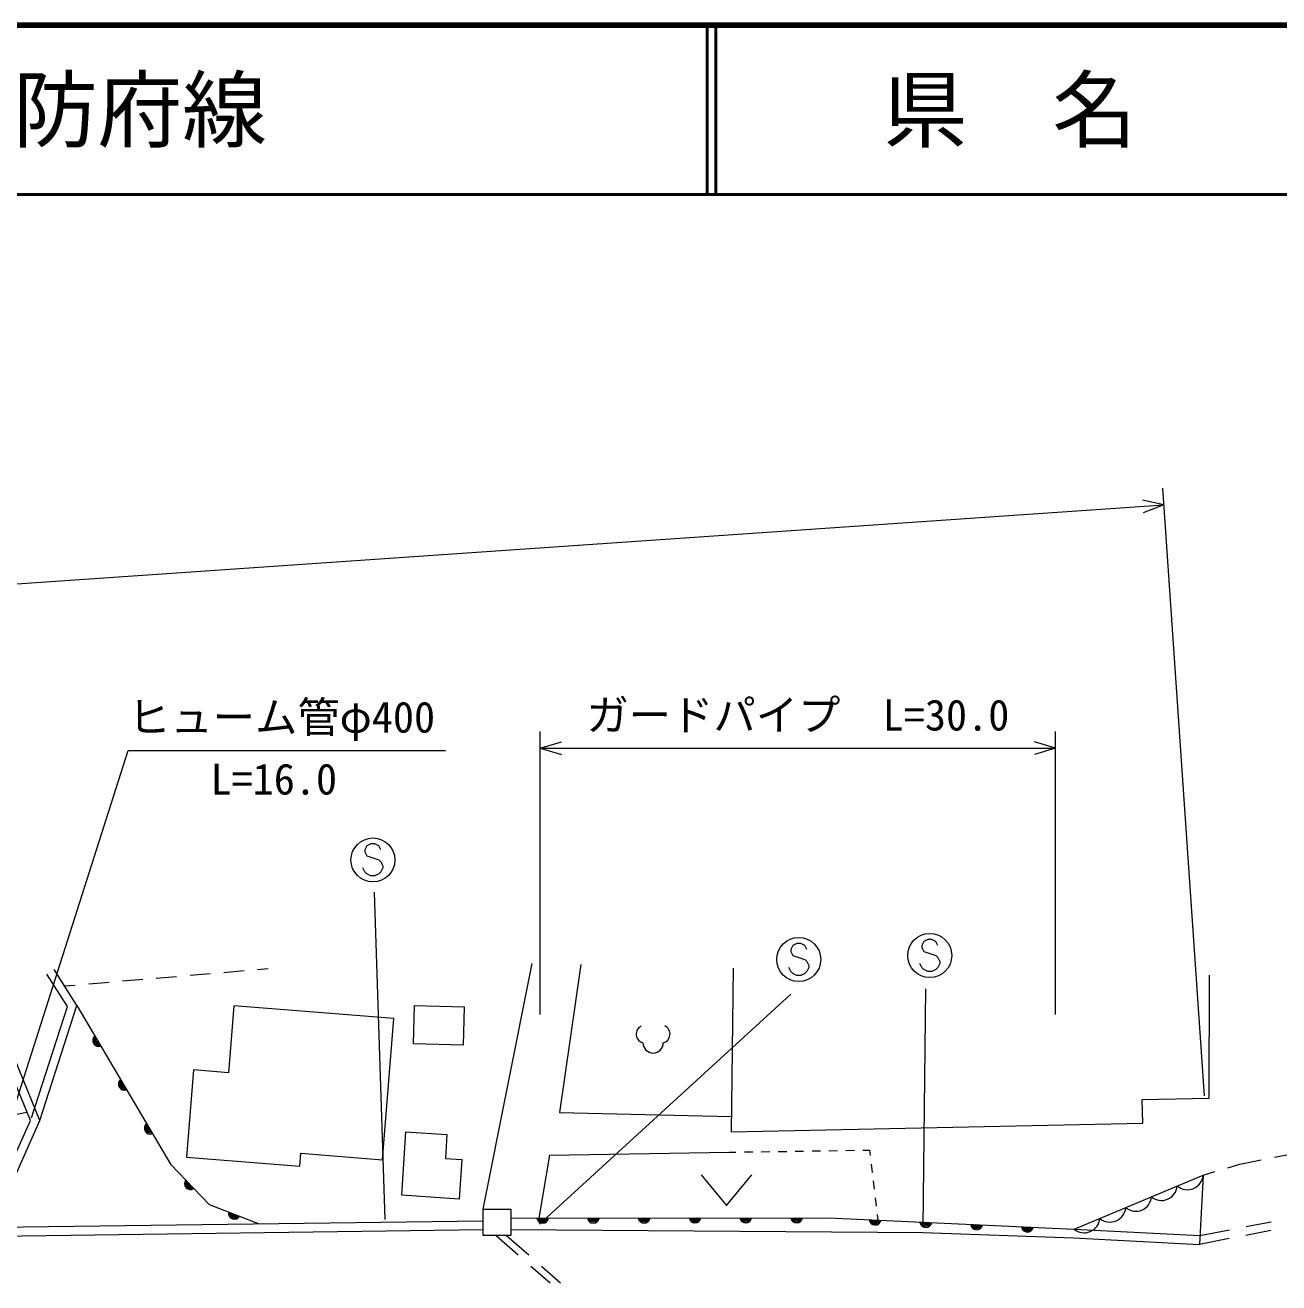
# Model space of a CAD drawing. Units: millimetres, scale not verified. Extents: x 40000 to 680000, y 20000 to 380000.
# Drawn here: x 257460 to 331509, y 305684 to 380000 of the extents above; entities that cross this region are included whole.
import ezdxf
from ezdxf.enums import TextEntityAlignment as Align

# ---------------------------------------------------------------- set-up
doc = ezdxf.new("R2010")
doc.units = ezdxf.units.MM
doc.header["$LTSCALE"] = 1000
for name, color, linetype, lineweight in [('M-BGD', 7, 'Continuous', 13), ('M-STR-HTXT', 7, 'Continuous', 13), ('M-STR-STRC', 7, 'Continuous', 13), ('M-TTL', 2, 'Continuous', 140), ('M-TTL-LINE', 7, 'Continuous', 50)]:
    doc.layers.add(name, color=color, linetype=linetype, lineweight=lineweight)
doc.layers.add('M-TTL-TXT', color=7, linetype='Continuous')
doc.styles.add('ＭＳ ゴシック', font='')
doc.styles.get('ＭＳ ゴシック').set_extended_font_data('MS Gothic')

msp = doc.modelspace()

# ---------------------------------------------------------------- linework, layer by layer
at = {"layer": 'M-BGD'}
for p, q in [((269191, 324031), (270387, 324133)), ((271184, 324202), (271814, 324256)), ((284511, 310043), (287403, 324549)), ((259793, 323227), (260423, 323281)), ((261220, 323349), (262416, 323451)), ((263213, 323520), (264409, 323622)), ((265206, 323690), (266402, 323792)), ((267199, 323861), (268394, 323963)), ((327387, 316595), (327405, 323868)), ((299046, 313403), (299439, 313409)), ((299939, 313416), (300439, 313424)), ((300939, 313432), (301439, 313439)), ((301939, 313447), (302439, 313454)), ((302939, 313462), (303439, 313469)), ((303939, 313477), (304439, 313485)), ((304939, 313492), (305439, 313500)), ((305939, 313507), (306438, 313515)), ((306938, 313522), (307332, 313528)), ((307332, 313528), (307372, 313199)), ((329199, 312701), (330459, 312949)), ((331244, 313103), (332505, 313350)), ((307432, 312702), (307492, 312206)), ((327032, 312042), (327733, 312255)), ((328498, 312488), (329199, 312701)), ((297380, 312063), (298880, 310263)), ((298880, 310263), (300380, 312063)), ((307553, 311710), (307613, 311213)), ((319417, 308855), (327032, 312042)), ((327032, 312042), (326814, 307959)), ((307673, 310717), (307733, 310220)), ((255204, 308960), (284504, 309349)), ((307793, 309724), (307833, 309394)), ((329582, 309004), (331056, 309287)), ((255211, 308440), (284511, 308829)), ((285276, 308484), (286586, 307334)), ((285896, 308484), (287206, 307334)), ((319417, 308855), (326840, 308478)), ((326840, 308478), (328600, 308816)), ((331031, 308768), (329557, 308485)), ((319390, 308335), (326814, 307959)), ((328575, 308296), (326814, 307959)), ((287337, 306674), (288464, 305684)), ((287957, 306674), (289084, 305684))]:
    msp.add_line(p, q, dxfattribs=at)
for points in [[(258332, 315274), (260521, 322078), (259179, 324196)], [(290275, 324502), (289020, 315744), (299170, 315519)], [(299284, 324282), (299158, 314614), (323484, 315117), (323439, 316512), (327387, 316595)], [(255158, 309460), (257766, 315283), (254272, 323811)], [(255506, 308964), (258332, 315274), (254753, 324008)], [(257837, 315433), (259951, 322005), (258740, 323918)], [(260521, 322078), (266039, 312705), (268330, 310319), (271282, 309173)], [(239036, 307496), (238560, 311948), (257568, 315767)], [(287826, 309508), (288454, 313235), (299046, 313403)], [(286143, 309506), (304903, 309531), (319417, 308855)], [(286143, 308838), (310502, 308650), (319390, 308335)]]:
    msp.add_lwpolyline(points, dxfattribs=at)
for points in [[(279233, 321305), (269795, 322058), (269479, 318103), (267406, 318269), (266994, 313110), (273683, 312577), (273744, 313339), (278566, 312954)], [(280453, 322078), (283392, 321998), (283330, 319727), (280391, 319808)], [(279703, 310860), (279954, 314612), (282376, 314450), (282281, 313035), (283246, 312970), (283090, 310633)], [(284511, 310043), (286143, 310043), (286143, 308484), (284511, 308484)]]:
    msp.add_lwpolyline(points, close=True, dxfattribs=at)
for centre, radius, start, end in [((294085, 320380), 536, 116.08703, 255.33416), ((295014, 320380), 536, 284.66584, 63.91297), ((261805, 320004), 354, 129.28223, 291.68741), ((261805, 320004), 283, 131.50627, 289.46337), ((261805, 320004), 212, 135.2526, 285.71705), ((261805, 320004), 142, 142.96433, 278.00532), ((261805, 320004), 100, 153.28199, 267.68765), ((294550, 319862), 600, 180, 0), ((263327, 317418), 354, 129.28223, 291.68741), ((263327, 317418), 283, 131.50627, 289.46337), ((263327, 317418), 212, 135.2526, 285.71705), ((263327, 317418), 142, 142.96433, 278.00532), ((263327, 317418), 100, 153.28199, 267.68765), ((264849, 314833), 354, 129.28223, 291.68741), ((264849, 314833), 283, 131.50627, 289.46337), ((264849, 314833), 212, 135.2526, 285.71705), ((264849, 314833), 142, 142.96433, 278.00532), ((264849, 314833), 100, 153.28199, 267.68765), ((267224, 311549), 354, 142.64396, 305.04914), ((267224, 311549), 283, 144.868, 302.8251), ((267224, 311549), 212, 148.61433, 299.07877), ((267224, 311549), 142, 156.32606, 291.36704), ((267224, 311549), 100, 166.64372, 281.04938), ((324581, 311484), 932, 230.30804, 355.11308), ((326104, 312121), 932, 230.30804, 355.11308), ((323058, 310846), 932, 230.30804, 355.11308), ((321535, 310209), 932, 230.30804, 355.11308), ((269826, 309797), 354, 167.58677, 329.99194), ((269826, 309797), 283, 169.81081, 327.76791), ((269826, 309797), 212, 173.55713, 324.02158), ((269826, 309797), 142, 181.26886, 316.30985), ((269826, 309797), 100, 191.58652, 305.99219), ((288023, 309563), 354, 188.87197, 351.27715), ((288023, 309563), 283, 191.09601, 349.05311), ((288023, 309563), 212, 194.84234, 345.30678), ((288023, 309563), 142, 202.55407, 337.59505), ((288023, 309563), 100, 212.87173, 327.27739), ((291023, 309567), 354, 188.87197, 351.27715), ((291023, 309567), 283, 191.09601, 349.05311), ((291023, 309567), 212, 194.84234, 345.30678), ((291023, 309567), 142, 202.55407, 337.59505), ((291023, 309567), 100, 212.87173, 327.27739), ((294023, 309571), 354, 188.87197, 351.27715), ((294023, 309571), 283, 191.09601, 349.05311), ((294023, 309571), 212, 194.84234, 345.30678), ((294023, 309571), 142, 202.55407, 337.59505), ((294023, 309571), 100, 212.87173, 327.27739), ((297023, 309575), 354, 188.87197, 351.27715), ((297023, 309575), 283, 191.09601, 349.05311), ((297023, 309575), 212, 194.84234, 345.30678), ((297023, 309575), 142, 202.55407, 337.59505), ((297023, 309575), 100, 212.87173, 327.27739), ((300023, 309579), 354, 188.87197, 351.27715), ((300023, 309579), 283, 191.09601, 349.05311), ((300023, 309579), 212, 194.84234, 345.30678), ((300023, 309579), 142, 202.55407, 337.59505), ((300023, 309579), 100, 212.87173, 327.27739), ((303023, 309582), 354, 188.87197, 351.27715), ((303023, 309582), 283, 191.09601, 349.05311), ((303023, 309582), 212, 194.84234, 345.30678), ((303023, 309582), 142, 202.55407, 337.59505), ((303023, 309582), 100, 212.87173, 327.27739), ((307667, 309456), 354, 186.1299, 348.53508), ((307667, 309456), 283, 188.35394, 346.31104), ((307667, 309456), 212, 192.10026, 342.56471), ((307667, 309456), 142, 199.81199, 334.85298), ((307667, 309456), 100, 210.12966, 324.53532), ((310664, 309317), 354, 186.1299, 348.53508), ((310664, 309317), 283, 188.35394, 346.31104), ((310664, 309317), 212, 192.10026, 342.56471), ((310664, 309317), 142, 199.81199, 334.85298), ((310664, 309317), 100, 210.12966, 324.53532), ((320012, 309571), 932, 230.30804, 355.11308), ((313661, 309177), 354, 186.1299, 348.53508), ((313661, 309177), 283, 188.35394, 346.31104), ((313661, 309177), 212, 192.10026, 342.56471), ((313661, 309177), 142, 199.81199, 334.85298), ((313661, 309177), 100, 210.12966, 324.53532), ((316658, 309037), 354, 186.1299, 348.53508), ((316658, 309037), 283, 188.35394, 346.31104), ((316658, 309037), 212, 192.10026, 342.56471), ((316658, 309037), 142, 199.81199, 334.85298), ((316658, 309037), 100, 210.12966, 324.53532)]:
    msp.add_arc(centre, radius, start, end, dxfattribs=at)
at = {"layer": 'M-STR-HTXT'}
for p, q in [((327128, 316735), (324653, 352649)), ((155848, 340015), (324722, 351652)), ((324722, 351652), (323449, 351940)), ((324722, 351652), (323501, 351192)), ((287881, 321544), (287881, 338271)), ((318322, 321544), (318322, 338271)), ((287881, 337271), (289131, 337646)), ((318322, 337271), (317072, 337646)), ((254360, 308346), (263537, 337146)), ((263537, 337146), (282287, 337146)), ((287881, 337271), (318322, 337271)), ((287881, 337271), (289131, 336896)), ((318322, 337271), (317072, 336896))]:
    msp.add_line(p, q, dxfattribs=at)
at = {"layer": 'M-STR-STRC'}
for p, q in [((277648, 331498), (277529, 331262)), ((277884, 331616), (277648, 331498)), ((278120, 331616), (277884, 331616)), ((278357, 331498), (278120, 331616)), ((278475, 331262), (278357, 331498)), ((277529, 331262), (277529, 331144)), ((277529, 331144), (277648, 330907)), ((277648, 330907), (278357, 330671)), ((277529, 329962), (277411, 330198)), ((278357, 330671), (278475, 330553)), ((278475, 330553), (278593, 330316)), ((278593, 330198), (278475, 329962)), ((278593, 330316), (278593, 330198)), ((277648, 329844), (277529, 329962)), ((277884, 329725), (277648, 329844)), ((278120, 329725), (277884, 329725)), ((278357, 329844), (278120, 329725)), ((278475, 329962), (278357, 329844)), ((278081, 328776), (278713, 309430)), ((302798, 325615), (302679, 325379)), ((303034, 325734), (302798, 325615)), ((303270, 325734), (303034, 325734)), ((303507, 325615), (303270, 325734)), ((303625, 325379), (303507, 325615)), ((310536, 325852), (310418, 325616)), ((310418, 325616), (310418, 325498)), ((310772, 325970), (310536, 325852)), ((311009, 325970), (310772, 325970)), ((311245, 325852), (311009, 325970)), ((311363, 325616), (311245, 325852)), ((302679, 325379), (302679, 325261)), ((302679, 325261), (302798, 325024)), ((302798, 325024), (303507, 324788)), ((303507, 324788), (303625, 324670)), ((310418, 325498), (310536, 325261)), ((310536, 325261), (311245, 325025)), ((311245, 325025), (311363, 324907)), ((311363, 324907), (311482, 324670)), ((302679, 324079), (302561, 324315)), ((302798, 323961), (302679, 324079)), ((303625, 324079), (303507, 323961)), ((303625, 324670), (303743, 324434)), ((303743, 324315), (303625, 324079)), ((303743, 324434), (303743, 324315)), ((310418, 324316), (310300, 324552)), ((310536, 324198), (310418, 324316)), ((310772, 324080), (310536, 324198)), ((311009, 324080), (310772, 324080)), ((311245, 324198), (311009, 324080)), ((311363, 324316), (311245, 324198)), ((311482, 324552), (311363, 324316)), ((311482, 324670), (311482, 324552)), ((303034, 323843), (302798, 323961)), ((303270, 323843), (303034, 323843)), ((303507, 323961), (303270, 323843)), ((287833, 309153), (302678, 322735)), ((310496, 308995), (310654, 323051))]:
    msp.add_line(p, q, dxfattribs=at)
for centre in [(278002, 330671), (310891, 325025), (303152, 324788)]:
    msp.add_circle(centre, 1300, dxfattribs=at)
at = {"layer": 'M-TTL'}
msp.add_line((680000, 380000), (40000, 380000), dxfattribs=at)
at = {"layer": 'M-TTL-LINE'}
for p, q in [((297750, 380000), (297750, 370000)), ((298250, 380000), (298250, 370000)), ((40000, 370000), (680000, 370000))]:
    msp.add_line(p, q, dxfattribs=at)

# ---------------------------------------------------------------- texts
at = {"layer": 'M-STR-HTXT', "style": 'ＭＳ ゴシック'}
for s, p in [('ガードパイプ  L=30.0', (303102, 337771)), ('L=16.0', (272144, 333988))]:
    msp.add_text(s, height=1833, dxfattribs=at).set_placement(p, align=Align.BOTTOM_CENTER)
msp.add_text('ヒューム管φ400', height=1833, dxfattribs=at).set_placement((263537, 337646), align=Align.BOTTOM_LEFT)
at = {"layer": 'M-TTL-TXT', "style": 'ＭＳ ゴシック'}
msp.add_text('主要地方道\u3000宇部防府線', height=3666, dxfattribs=at).set_placement((216734, 375000), align=Align.MIDDLE_LEFT)
msp.add_text('県\u3000名', height=3666, dxfattribs=at).set_placement((315625, 375000), align=Align.MIDDLE_CENTER)

doc.saveas('drawing.dxf')
